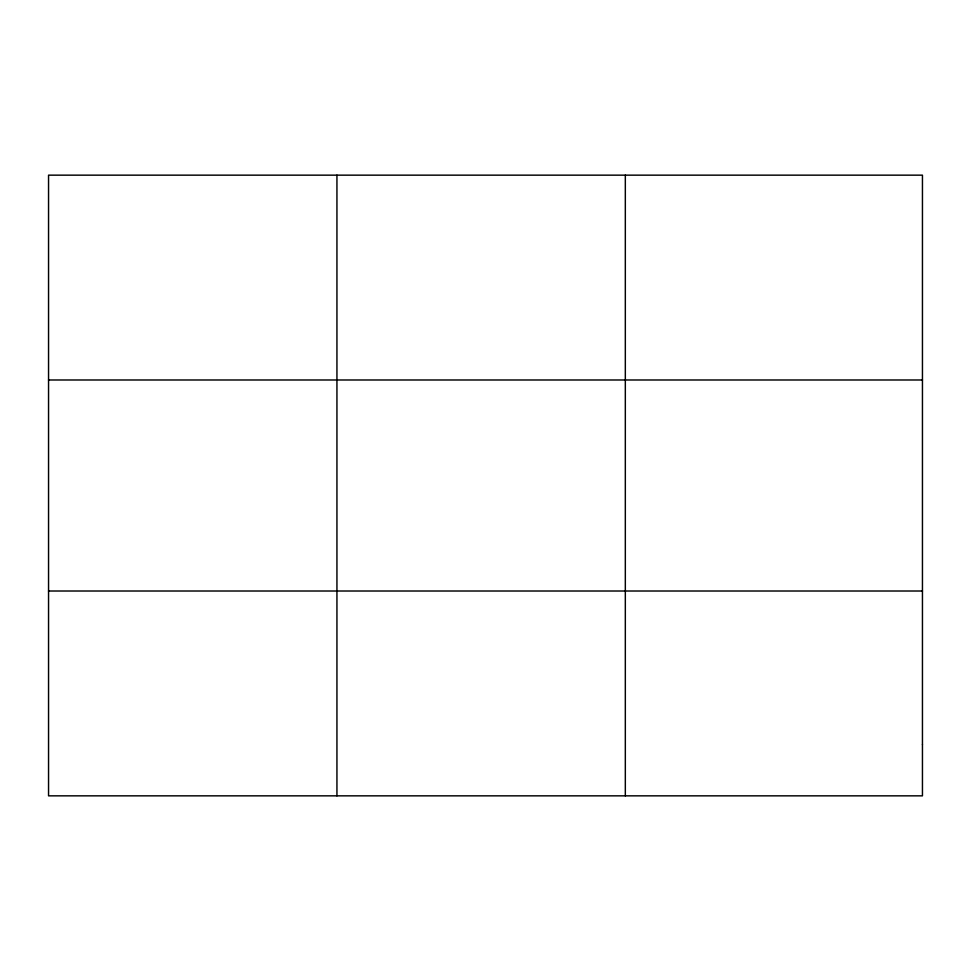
<?xml version="1.0" encoding="UTF-8"?>
<svg xmlns="http://www.w3.org/2000/svg" width="971" height="971" viewBox="0 0 971 971"><rect width="100%" height="100%" fill="white"/><g stroke="black" fill="none" stroke-linecap="round" stroke-linejoin="round"><path stroke-width="1.46" d="M336.937 175.156L336.937 795.844M625.324 175.156L625.324 795.844M48.55 379.989L922.45 379.989M48.55 591.011L922.45 591.011M922.45 744.636L922.45 795.844L48.55 795.844L48.55 175.156L922.45 175.156L922.45 744.636"/></g></svg>
